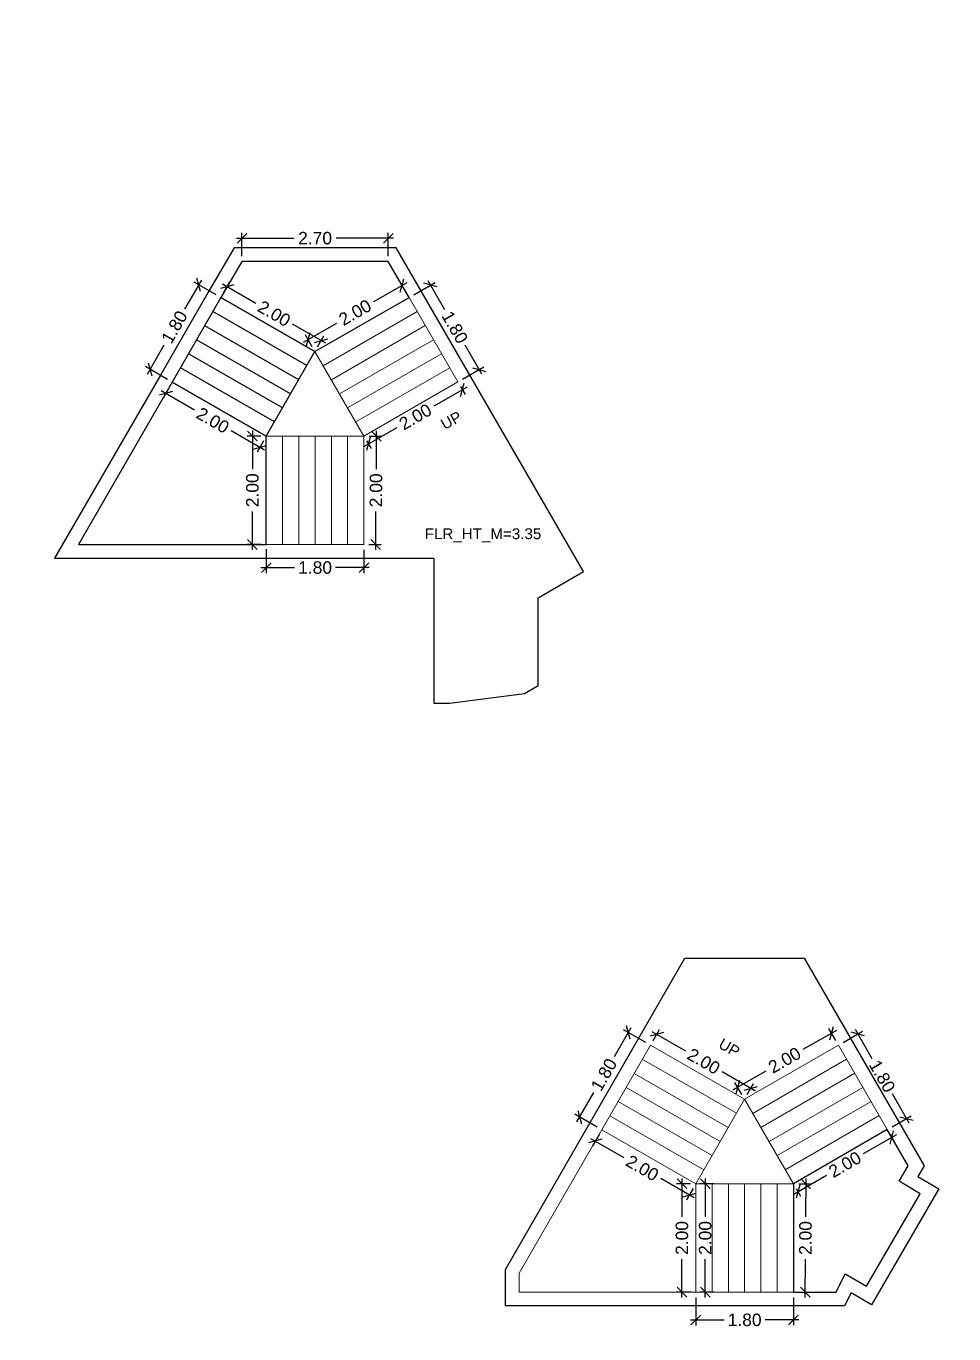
# Model space of a CAD drawing. Header units: metres. Extents: x 256329 to 886268, y -249371 to 355.
# Drawn here: x 287207.68 to 287224.79, y -858.6 to -834.47 of the extents above; entities that cross this region are included whole.
import ezdxf

# ---------------------------------------------------------------- set-up
doc = ezdxf.new("R2010")
doc.units = ezdxf.units.M
doc.header["$MEASUREMENT"] = 0
doc.header["$PDMODE"] = 35
doc.linetypes.add('CONTINOUS', pattern=[0])
doc.layers.get('0').update_dxf_attribs({"lineweight": 18})
doc.layers.get('Defpoints').update_dxf_attribs({"lineweight": 20})
doc.layers.add('A_TEXT', color=4, linetype='Continuous', lineweight=0, transparency=0.3)
for name, color, linetype, plot in [('BLK_2_FLR_9_STAIR_1', 7, 'Continuous', False), ('BLK_2_FLR_9_STAIR_1_LANDING_2', 7, 'Continuous', False), ('BLK_2_FLR_9_STAIR_2_FLIGHT_2', 7, 'Continuous', False), ('BLK_2_FLR_9_STAIR_2_LANDING_1', 7, 'Continuous', False), ('BLK_2_FLR_9_STAIR_2_LANDING_2', 7, 'Continuous', False)]:
    doc.layers.add(name, color=color, linetype=linetype, plot=plot)
for name, color, linetype, lineweight in [('BLK_2_FLR_9_STAIR_1_FLIGHT_1', 7, 'Continuous', 0), ('BLK_2_FLR_9_STAIR_1_FLIGHT_2', 7, 'Continuous', 0), ('BLK_2_FLR_9_STAIR_1_FLIGHT_3', 7, 'Continuous', 0), ('BLK_2_FLR_9_STAIR_1_LANDING_1', 7, 'Continuous', 0), ('BLK_2_FLR_9_STAIR_2_FLIGHT_1', 7, 'Continuous', 0), ('BLK_2_FLR_9_STAIR_2_FLIGHT_3', 1, 'Continuous', 0)]:
    doc.layers.add(name, color=color, linetype=linetype, lineweight=lineweight)
doc.layers.add('BLK_2_FLR_9_STAIR_2', color=34, linetype='Continuous')
doc.styles.add('Arial', font='arial.ttf')
doc.styles.get("Standard").update_dxf_attribs({"font": 'arial.ttf'})
doc.dimstyles.new('METRIC DIM', dxfattribs={"dimtxt": 0.23, "dimasz": 0.18, "dimexe": 0.1, "dimexo": 0.1, "dimgap": 0.09, "dimtad": 0, "dimzin": 0, "dimdsep": 46, "dimtxsty": 'Standard', "dimblk": 'OBLIQUE', "dimcen": 0, "dimdle": 0.1, "dimclrd": 147, "dimclre": 147, "dimclrt": 7, "dimadec": 0, "dimazin": 0, "dimtfac": 1, "dimtofl": 0, "dimtmove": 0, "dimatfit": 2, "dimfxl": 0.125, "dimtolj": 1, "dimtzin": 0, "dimarcsym": 0})

# ---------------------------------------------------------------- blocks, each defined once
blk = doc.blocks.new('_Oblique')
at = {"color": 0, "linetype": 'ByBlock', "lineweight": -2}
blk.add_line((-0.5, -0.5), (0.5, 0.5), dxfattribs=at)
blk = doc.blocks.new('*D2087')
at = {"layer": 'BLK_2_FLR_9_STAIR_1_FLIGHT_2', "color": 147, "lineweight": -2, "transparency": 16777216}
for p, q in [((287220.031712, -857.930897), (287220.031897, -858.442869)), ((287221.831712, -857.93025), (287221.831897, -858.442222)), ((287219.931861, -858.342905), (287220.554361, -858.342681)), ((287221.931861, -858.342186), (287221.309361, -858.342409))]:
    blk.add_line(p, q, dxfattribs=at)
at = {"layer": 'Defpoints', "color": 0, "linetype": 'CONTINOUS', "transparency": 16777216}
for p in [(287220.031677, -857.830897, 0.042641), (287221.831677, -857.83025, 0.042641), (287220.031861, -858.342869)]:
    blk.add_point(p, dxfattribs=at)
at = {"layer": 'BLK_2_FLR_9_STAIR_1_FLIGHT_2', "color": 147, "linetype": 'CONTINOUS', "lineweight": -2, "transparency": 16777216, "xscale": 0.18, "yscale": 0.18, "zscale": 0.18}
for p, rotation in [((287220.031861, -858.342869), 180.020597), ((287221.831861, -858.342222), 0.020597)]:
    blk.add_blockref('_Oblique', p, dxfattribs=dict(at, rotation=rotation))
at = {"layer": 'BLK_2_FLR_9_STAIR_1_FLIGHT_2', "color": 7, "linetype": 'CONTINOUS', "transparency": 16777216, "insert": (287220.931861, -858.342545), "char_height": 0.23, "attachment_point": 5, "rotation": 0.0205967}
blk.add_mtext('\\A1;1.80', dxfattribs=at)
blk = doc.blocks.new('*D2029')
at = {"layer": 'BLK_2_FLR_9_STAIR_1_FLIGHT_3', "color": 147, "lineweight": -2, "transparency": 16777216}
for p, q in [((287222.623199, -853.000925), (287222.007273, -853.355069)), ((287222.6138, -853.185197), (287222.486662, -852.964079)), ((287220.714657, -854.098295), (287221.330583, -853.744151)), ((287220.878641, -854.182875), (287220.751503, -853.961758))]:
    blk.add_line(p, q, dxfattribs=at)
at = {"layer": 'Defpoints', "color": 0, "linetype": 'CONTINOUS', "transparency": 16777216}
for p in [(287222.663645, -853.271889, 0.042641), (287220.801349, -854.048449), (287220.928486, -854.269567, 0.042641)]:
    blk.add_point(p, dxfattribs=at)
at = {"layer": 'BLK_2_FLR_9_STAIR_1_FLIGHT_3', "color": 147, "linetype": 'CONTINOUS', "lineweight": -2, "transparency": 16777216, "xscale": 0.18, "yscale": 0.18, "zscale": 0.18}
for p, rotation in [((287222.536507, -853.050771), 29.897956), ((287220.801349, -854.048449), 209.897956)]:
    blk.add_blockref('_Oblique', p, dxfattribs=dict(at, rotation=rotation))
at = {"layer": 'BLK_2_FLR_9_STAIR_1_FLIGHT_3', "color": 7, "linetype": 'CONTINOUS', "transparency": 16777216, "insert": (287221.668928, -853.54961), "char_height": 0.23, "attachment_point": 5, "rotation": 29.8979558}
blk.add_mtext('\\A1;2.00', dxfattribs=at)
blk = doc.blocks.new('*D2030')
at = {"layer": 'BLK_2_FLR_9_STAIR_1_FLIGHT_1', "color": 147, "lineweight": -2, "transparency": 16777216}
for p, q in [((287219.223028, -853.02257), (287219.838382, -853.376169)), ((287219.244217, -853.186407), (287219.359555, -852.985688)), ((287221.130529, -854.118671), (287220.515175, -853.765072)), ((287220.978309, -854.182862), (287221.093647, -853.982143))]:
    blk.add_line(p, q, dxfattribs=at)
at = {"layer": 'Defpoints', "color": 0, "linetype": 'CONTINOUS', "transparency": 16777216}
for p in [(287219.309732, -853.072393), (287219.194394, -853.273112, 0.042641), (287220.928486, -854.269567, 0.042641)]:
    blk.add_point(p, dxfattribs=at)
at = {"layer": 'BLK_2_FLR_9_STAIR_1_FLIGHT_1', "color": 147, "linetype": 'CONTINOUS', "lineweight": -2, "transparency": 16777216, "xscale": 0.18, "yscale": 0.18, "zscale": 0.18}
for p, rotation in [((287219.309732, -853.072393), 150.117187), ((287221.043825, -854.068848), 330.117187)]:
    blk.add_blockref('_Oblique', p, dxfattribs=dict(at, rotation=rotation))
at = {"layer": 'BLK_2_FLR_9_STAIR_1_FLIGHT_1', "color": 7, "linetype": 'CONTINOUS', "transparency": 16777216, "insert": (287220.176778, -853.57062), "char_height": 0.23, "attachment_point": 5, "rotation": 330.1171874}
blk.add_mtext('\\A1;2.00', dxfattribs=at)
blk = doc.blocks.new('*D2031')
at = {"layer": 'BLK_2_FLR_9_STAIR_1_LANDING_2', "color": 147, "lineweight": -2, "transparency": 16777216}
for p, q in [((287221.931676, -855.830698), (287222.158955, -855.831715)), ((287222.059404, -855.731269), (287222.056226, -856.441084)), ((287222.049555, -857.931466), (287222.052732, -857.22165)), ((287221.922722, -857.830897), (287222.150001, -857.831914))]:
    blk.add_line(p, q, dxfattribs=at)
at = {"layer": 'Defpoints', "color": 0, "linetype": 'CONTINOUS', "transparency": 16777216}
for p in [(287221.831677, -855.83025, 0.042641), (287221.822723, -857.830449, 0.042641), (287222.050002, -857.831467)]:
    blk.add_point(p, dxfattribs=at)
at = {"layer": 'BLK_2_FLR_9_STAIR_1_LANDING_2', "color": 147, "linetype": 'CONTINOUS', "lineweight": -2, "transparency": 16777216, "xscale": 0.18, "yscale": 0.18, "zscale": 0.18}
for p, rotation in [((287222.058956, -855.831268), 89.743523), ((287222.050002, -857.831467), 269.743523)]:
    blk.add_blockref('_Oblique', p, dxfattribs=dict(at, rotation=rotation))
at = {"layer": 'BLK_2_FLR_9_STAIR_1_LANDING_2', "color": 7, "linetype": 'CONTINOUS', "transparency": 16777216, "insert": (287222.054479, -856.831367), "char_height": 0.23, "attachment_point": 5, "rotation": 89.7435229}
blk.add_mtext('\\A1;2.00', dxfattribs=at)
blk = doc.blocks.new('*D2032')
at = {"layer": 'BLK_2_FLR_9_STAIR_1_LANDING_2', "color": 147, "lineweight": -2, "transparency": 16777216}
for p, q in [((287223.733608, -854.925863), (287223.119194, -855.28044)), ((287223.613334, -854.917517), (287223.696979, -855.062458)), ((287221.82871, -856.025175), (287222.443124, -855.670598)), ((287221.88166, -855.916862), (287221.965306, -856.061804))]:
    blk.add_line(p, q, dxfattribs=at)
at = {"layer": 'Defpoints', "color": 0, "linetype": 'CONTINOUS', "transparency": 16777216}
for p in [(287223.56335, -854.830905, 0.042641), (287223.646996, -854.975846), (287221.831677, -855.83025, 0.042641)]:
    blk.add_point(p, dxfattribs=at)
at = {"layer": 'BLK_2_FLR_9_STAIR_1_LANDING_2', "color": 147, "linetype": 'CONTINOUS', "lineweight": -2, "transparency": 16777216, "xscale": 0.18, "yscale": 0.18, "zscale": 0.18}
for p, rotation in [((287223.646996, -854.975846), 29.98915999999999), ((287221.915322, -855.975192), 209.98916)]:
    blk.add_blockref('_Oblique', p, dxfattribs=dict(at, rotation=rotation))
at = {"layer": 'BLK_2_FLR_9_STAIR_1_LANDING_2', "color": 7, "linetype": 'CONTINOUS', "transparency": 16777216, "insert": (287222.781159, -855.475519), "char_height": 0.23, "attachment_point": 5, "rotation": 29.9891596}
blk.add_mtext('\\A1;2.00', dxfattribs=at)
blk = doc.blocks.new('*D2033')
at = {"layer": 'BLK_2_FLR_9_STAIR_1_LANDING_1', "color": 147, "lineweight": -2, "transparency": 16777216}
for p, q in [((287218.091285, -854.992098), (287218.706639, -855.345697)), ((287218.247761, -854.920499), (287218.128167, -855.128625)), ((287219.998787, -856.088199), (287219.383432, -855.7346)), ((287219.981854, -855.916955), (287219.862259, -856.125081))]:
    blk.add_line(p, q, dxfattribs=at)
at = {"layer": 'Defpoints', "color": 0, "linetype": 'CONTINOUS', "transparency": 16777216}
for p in [(287218.297584, -854.833795, 0.042641), (287218.177989, -855.041921), (287220.031677, -855.83025, 0.042641)]:
    blk.add_point(p, dxfattribs=at)
at = {"layer": 'BLK_2_FLR_9_STAIR_1_LANDING_1', "color": 147, "linetype": 'CONTINOUS', "lineweight": -2, "transparency": 16777216, "xscale": 0.18, "yscale": 0.18, "zscale": 0.18}
for p, rotation in [((287218.177989, -855.041921), 150.117187), ((287219.912082, -856.038376), 330.117187)]:
    blk.add_blockref('_Oblique', p, dxfattribs=dict(at, rotation=rotation))
at = {"layer": 'BLK_2_FLR_9_STAIR_1_LANDING_1', "color": 7, "linetype": 'CONTINOUS', "transparency": 16777216, "insert": (287219.045036, -855.540148), "char_height": 0.23, "attachment_point": 5, "rotation": 330.1171874}
blk.add_mtext('\\A1;2.00', dxfattribs=at)
blk = doc.blocks.new('*D2034')
at = {"layer": 'BLK_2_FLR_9_STAIR_1_LANDING_1', "color": 147, "lineweight": -2, "transparency": 16777216}
for p, q in [((287219.931677, -855.83025), (287219.676026, -855.83025)), ((287219.776026, -855.73025), (287219.776026, -856.439964)), ((287219.776026, -857.93025), (287219.776026, -857.220537)), ((287219.931677, -857.83025), (287219.676026, -857.83025))]:
    blk.add_line(p, q, dxfattribs=at)
at = {"layer": 'Defpoints', "color": 0, "linetype": 'CONTINOUS', "transparency": 16777216}
for p in [(287220.031677, -855.83025, 0.042641), (287219.776026, -857.83025), (287220.031677, -857.83025, 0.042641)]:
    blk.add_point(p, dxfattribs=at)
at = {"layer": 'BLK_2_FLR_9_STAIR_1_LANDING_1', "color": 147, "linetype": 'CONTINOUS', "lineweight": -2, "transparency": 16777216, "xscale": 0.18, "yscale": 0.18, "zscale": 0.18}
for p, rotation in [((287219.776026, -855.83025), 90), ((287219.776026, -857.83025), 270)]:
    blk.add_blockref('_Oblique', p, dxfattribs=dict(at, rotation=rotation))
at = {"layer": 'BLK_2_FLR_9_STAIR_1_LANDING_1', "color": 7, "linetype": 'CONTINOUS', "transparency": 16777216, "insert": (287219.776026, -856.83025), "char_height": 0.23, "attachment_point": 5, "rotation": 90}
blk.add_mtext('\\A1;2.00', dxfattribs=at)
blk = doc.blocks.new('*D2035')
at = {"layer": 'BLK_2_FLR_9_STAIR_1_FLIGHT_3', "color": 147, "lineweight": -2, "transparency": 16777216}
for p, q in [((287222.750257, -853.221905), (287223.106186, -853.016499)), ((287222.969591, -852.979871), (287223.280739, -853.51903)), ((287223.969263, -854.712111), (287223.658115, -854.172951)), ((287223.649962, -854.780921), (287224.005892, -854.575515))]:
    blk.add_line(p, q, dxfattribs=at)
at = {"layer": 'Defpoints', "color": 0, "linetype": 'CONTINOUS', "transparency": 16777216}
for p in [(287222.663645, -853.271889, 0.042641), (287223.91928, -854.625499), (287223.56335, -854.830905, 0.042641)]:
    blk.add_point(p, dxfattribs=at)
at = {"layer": 'BLK_2_FLR_9_STAIR_1_FLIGHT_3', "color": 147, "linetype": 'CONTINOUS', "lineweight": -2, "transparency": 16777216, "xscale": 0.18, "yscale": 0.18, "zscale": 0.18}
for p, rotation in [((287223.019574, -853.066483), 119.98916), ((287223.91928, -854.625499), 299.98916)]:
    blk.add_blockref('_Oblique', p, dxfattribs=dict(at, rotation=rotation))
at = {"layer": 'BLK_2_FLR_9_STAIR_1_FLIGHT_3', "color": 7, "linetype": 'CONTINOUS', "transparency": 16777216, "insert": (287223.469427, -853.845991), "char_height": 0.23, "attachment_point": 5, "rotation": 299.9891596}
blk.add_mtext('\\A1;1.80', dxfattribs=at)
blk = doc.blocks.new('*D2036')
at = {"layer": 'BLK_2_FLR_9_STAIR_1_FLIGHT_1', "color": 147, "lineweight": -2, "transparency": 16777216}
for p, q in [((287218.835093, -852.951314), (287218.524947, -853.49105)), ((287219.107689, -853.223289), (287218.698566, -852.988196)), ((287217.838638, -854.685406), (287218.148785, -854.14567)), ((287218.210879, -854.783972), (287217.801756, -854.548879))]:
    blk.add_line(p, q, dxfattribs=at)
at = {"layer": 'Defpoints', "color": 0, "linetype": 'CONTINOUS', "transparency": 16777216}
for p in [(287219.194394, -853.273112, 0.042641), (287217.888461, -854.598702), (287218.297584, -854.833795, 0.042641)]:
    blk.add_point(p, dxfattribs=at)
at = {"layer": 'BLK_2_FLR_9_STAIR_1_FLIGHT_1', "color": 147, "linetype": 'CONTINOUS', "lineweight": -2, "transparency": 16777216, "xscale": 0.18, "yscale": 0.18, "zscale": 0.18}
for p, rotation in [((287218.78527, -853.038018), 60.117187), ((287217.888461, -854.598702), 240.1171869999999)]:
    blk.add_blockref('_Oblique', p, dxfattribs=dict(at, rotation=rotation))
at = {"layer": 'BLK_2_FLR_9_STAIR_1_FLIGHT_1', "color": 7, "linetype": 'CONTINOUS', "transparency": 16777216, "insert": (287218.336866, -853.81836), "char_height": 0.23, "attachment_point": 5, "rotation": 60.1171874}
blk.add_mtext('\\A1;1.80', dxfattribs=at)
blk = doc.blocks.new('*D2037')
at = {"layer": 'BLK_2_FLR_9_STAIR_2_FLIGHT_2', "color": 147, "lineweight": -2, "transparency": 16777216}
for p, q in [((287210.913396, -839.155596), (287210.603249, -839.695332)), ((287211.185992, -839.427571), (287210.776869, -839.192478)), ((287209.916941, -840.889688), (287210.227087, -840.349952)), ((287210.289182, -840.988254), (287209.880059, -840.753161))]:
    blk.add_line(p, q, dxfattribs=at)
at = {"layer": 'Defpoints', "color": 0, "linetype": 'CONTINOUS', "transparency": 16777216}
for p in [(287211.272697, -839.477394, 0.042641), (287209.966763, -840.802984), (287210.375887, -841.038077, 0.042641)]:
    blk.add_point(p, dxfattribs=at)
at = {"layer": 'BLK_2_FLR_9_STAIR_2_FLIGHT_2', "color": 147, "linetype": 'CONTINOUS', "lineweight": -2, "transparency": 16777216, "xscale": 0.18, "yscale": 0.18, "zscale": 0.18}
for p, rotation in [((287210.863573, -839.2423), 60.117187), ((287209.966763, -840.802984), 240.1171869999999)]:
    blk.add_blockref('_Oblique', p, dxfattribs=dict(at, rotation=rotation))
at = {"layer": 'BLK_2_FLR_9_STAIR_2_FLIGHT_2', "color": 7, "linetype": 'CONTINOUS', "transparency": 16777216, "insert": (287210.415168, -840.022642), "char_height": 0.23, "attachment_point": 5, "rotation": 60.1171874}
blk.add_mtext('\\A1;1.80', dxfattribs=at)
blk = doc.blocks.new('*D2038')
at = {"layer": 'BLK_2_FLR_9_STAIR_2_LANDING_1', "color": 147, "lineweight": -2, "transparency": 16777216}
for p, q in [((287214.692102, -839.389479), (287214.564964, -839.168361)), ((287214.701502, -839.205207), (287214.085576, -839.559351)), ((287212.79296, -840.302577), (287213.408886, -839.948433)), ((287212.956943, -840.387157), (287212.829806, -840.16604))]:
    blk.add_line(p, q, dxfattribs=at)
at = {"layer": 'Defpoints', "color": 0, "linetype": 'CONTINOUS', "transparency": 16777216}
for p in [(287214.741948, -839.476171, 0.042641), (287212.879651, -840.252731), (287213.006789, -840.473849, 0.042641)]:
    blk.add_point(p, dxfattribs=at)
at = {"layer": 'BLK_2_FLR_9_STAIR_2_LANDING_1', "color": 147, "linetype": 'CONTINOUS', "lineweight": -2, "transparency": 16777216, "xscale": 0.18, "yscale": 0.18, "zscale": 0.18}
for p, rotation in [((287214.61481, -839.255053), 29.897956), ((287212.879651, -840.252731), 209.897956)]:
    blk.add_blockref('_Oblique', p, dxfattribs=dict(at, rotation=rotation))
at = {"layer": 'BLK_2_FLR_9_STAIR_2_LANDING_1', "color": 7, "linetype": 'CONTINOUS', "transparency": 16777216, "insert": (287213.747231, -839.753892), "char_height": 0.23, "attachment_point": 5, "rotation": 29.8979558}
blk.add_mtext('\\A1;2.00', dxfattribs=at)
blk = doc.blocks.new('*D2039')
at = {"layer": 'BLK_2_FLR_9_STAIR_2_FLIGHT_2', "color": 147, "lineweight": -2, "transparency": 16777216}
for p, q in [((287211.30133, -839.226852), (287211.916685, -839.580451)), ((287211.322519, -839.390689), (287211.437858, -839.18997)), ((287213.208832, -840.322953), (287212.593478, -839.969354)), ((287213.056612, -840.387144), (287213.17195, -840.186425))]:
    blk.add_line(p, q, dxfattribs=at)
at = {"layer": 'Defpoints', "color": 0, "linetype": 'CONTINOUS', "transparency": 16777216}
for p in [(287211.388035, -839.276675), (287211.272697, -839.477394, 0.042641), (287213.006789, -840.473849, 0.042641)]:
    blk.add_point(p, dxfattribs=at)
at = {"layer": 'BLK_2_FLR_9_STAIR_2_FLIGHT_2', "color": 147, "linetype": 'CONTINOUS', "lineweight": -2, "transparency": 16777216, "xscale": 0.18, "yscale": 0.18, "zscale": 0.18}
for p, rotation in [((287211.388035, -839.276675), 150.117187), ((287213.122127, -840.27313), 330.117187)]:
    blk.add_blockref('_Oblique', p, dxfattribs=dict(at, rotation=rotation))
at = {"layer": 'BLK_2_FLR_9_STAIR_2_FLIGHT_2', "color": 7, "linetype": 'CONTINOUS', "transparency": 16777216, "insert": (287212.255081, -839.774902), "char_height": 0.23, "attachment_point": 5, "rotation": 330.1171874}
blk.add_mtext('\\A1;2.00', dxfattribs=at)
blk = doc.blocks.new('*D2040')
at = {"layer": 'BLK_2_FLR_9_STAIR_2_FLIGHT_3', "color": 147, "lineweight": -2, "transparency": 16777216}
for p, q in [((287214.009978, -842.03498), (287214.237258, -842.035997)), ((287214.137706, -841.935551), (287214.134529, -842.645366)), ((287214.127857, -844.135748), (287214.131035, -843.425932)), ((287214.001025, -844.035179), (287214.228304, -844.036196))]:
    blk.add_line(p, q, dxfattribs=at)
at = {"layer": 'Defpoints', "color": 0, "linetype": 'CONTINOUS', "transparency": 16777216}
for p in [(287213.909979, -842.034532, 0.042641), (287213.901026, -844.034731, 0.042641), (287214.128305, -844.035749)]:
    blk.add_point(p, dxfattribs=at)
at = {"layer": 'BLK_2_FLR_9_STAIR_2_FLIGHT_3', "color": 147, "linetype": 'CONTINOUS', "lineweight": -2, "transparency": 16777216, "xscale": 0.18, "yscale": 0.18, "zscale": 0.18}
for p, rotation in [((287214.137259, -842.03555), 89.743523), ((287214.128305, -844.035749), 269.743523)]:
    blk.add_blockref('_Oblique', p, dxfattribs=dict(at, rotation=rotation))
at = {"layer": 'BLK_2_FLR_9_STAIR_2_FLIGHT_3', "color": 7, "linetype": 'CONTINOUS', "transparency": 16777216, "insert": (287214.132782, -843.035649), "char_height": 0.23, "attachment_point": 5, "rotation": 89.7435229}
blk.add_mtext('\\A1;2.00', dxfattribs=at)
blk = doc.blocks.new('*D2041')
at = {"layer": 'BLK_2_FLR_9_STAIR_2_FLIGHT_1', "color": 147, "lineweight": -2, "transparency": 16777216}
for p, q in [((287215.811911, -841.130145), (287215.197497, -841.484722)), ((287215.691637, -841.121799), (287215.775282, -841.26674)), ((287213.907013, -842.229457), (287214.521427, -841.87488)), ((287213.959963, -842.121144), (287214.043608, -842.266086))]:
    blk.add_line(p, q, dxfattribs=at)
at = {"layer": 'Defpoints', "color": 0, "linetype": 'CONTINOUS', "transparency": 16777216}
for p in [(287215.641653, -841.035187, 0.042641), (287215.725299, -841.180128), (287213.909979, -842.034532, 0.042641)]:
    blk.add_point(p, dxfattribs=at)
at = {"layer": 'BLK_2_FLR_9_STAIR_2_FLIGHT_1', "color": 147, "linetype": 'CONTINOUS', "lineweight": -2, "transparency": 16777216, "xscale": 0.18, "yscale": 0.18, "zscale": 0.18}
for p, rotation in [((287215.725299, -841.180128), 29.98915999999999), ((287213.993625, -842.179474), 209.98916)]:
    blk.add_blockref('_Oblique', p, dxfattribs=dict(at, rotation=rotation))
at = {"layer": 'BLK_2_FLR_9_STAIR_2_FLIGHT_1', "color": 7, "linetype": 'CONTINOUS', "transparency": 16777216, "insert": (287214.859462, -841.679801), "char_height": 0.23, "attachment_point": 5, "rotation": 29.9891596}
blk.add_mtext('\\A1;2.00', dxfattribs=at)
blk = doc.blocks.new('*D2042')
at = {"layer": 'BLK_2_FLR_9_STAIR_2_LANDING_2', "color": 147, "lineweight": -2, "transparency": 16777216}
for p, q in [((287210.169588, -841.19638), (287210.784942, -841.549979)), ((287210.326064, -841.124781), (287210.206469, -841.332907)), ((287212.077089, -842.292481), (287211.461735, -841.938882)), ((287212.060157, -842.121237), (287211.940562, -842.329363))]:
    blk.add_line(p, q, dxfattribs=at)
at = {"layer": 'Defpoints', "color": 0, "linetype": 'CONTINOUS', "transparency": 16777216}
for p in [(287210.375887, -841.038077, 0.042641), (287210.256292, -841.246203), (287212.109979, -842.034532, 0.042641)]:
    blk.add_point(p, dxfattribs=at)
at = {"layer": 'BLK_2_FLR_9_STAIR_2_LANDING_2', "color": 147, "linetype": 'CONTINOUS', "lineweight": -2, "transparency": 16777216, "xscale": 0.18, "yscale": 0.18, "zscale": 0.18}
for p, rotation in [((287210.256292, -841.246203), 150.117187), ((287211.990385, -842.242658), 330.117187)]:
    blk.add_blockref('_Oblique', p, dxfattribs=dict(at, rotation=rotation))
at = {"layer": 'BLK_2_FLR_9_STAIR_2_LANDING_2', "color": 7, "linetype": 'CONTINOUS', "transparency": 16777216, "insert": (287211.123338, -841.74443), "char_height": 0.23, "attachment_point": 5, "rotation": 330.1171874}
blk.add_mtext('\\A1;2.00', dxfattribs=at)
blk = doc.blocks.new('*D2043')
at = {"layer": 'BLK_2_FLR_9_STAIR_2_LANDING_2', "color": 147, "lineweight": -2, "transparency": 16777216}
for p, q in [((287212.009979, -842.034532), (287211.754329, -842.034532)), ((287211.854329, -841.934532), (287211.854329, -842.644246)), ((287211.854329, -844.134532), (287211.854329, -843.424819)), ((287212.009979, -844.034532), (287211.754329, -844.034532))]:
    blk.add_line(p, q, dxfattribs=at)
at = {"layer": 'Defpoints', "color": 0, "linetype": 'CONTINOUS', "transparency": 16777216}
for p in [(287212.109979, -842.034532, 0.042641), (287211.854329, -844.034532), (287212.109979, -844.034532, 0.042641)]:
    blk.add_point(p, dxfattribs=at)
at = {"layer": 'BLK_2_FLR_9_STAIR_2_LANDING_2', "color": 147, "linetype": 'CONTINOUS', "lineweight": -2, "transparency": 16777216, "xscale": 0.18, "yscale": 0.18, "zscale": 0.18}
for p, rotation in [((287211.854329, -842.034532), 90), ((287211.854329, -844.034532), 270)]:
    blk.add_blockref('_Oblique', p, dxfattribs=dict(at, rotation=rotation))
at = {"layer": 'BLK_2_FLR_9_STAIR_2_LANDING_2', "color": 7, "linetype": 'CONTINOUS', "transparency": 16777216, "insert": (287211.854329, -843.034532), "char_height": 0.23, "attachment_point": 5, "rotation": 90}
blk.add_mtext('\\A1;2.00', dxfattribs=at)
blk = doc.blocks.new('*D2044')
at = {"layer": 'BLK_2_FLR_9_STAIR_2_FLIGHT_1', "color": 147, "lineweight": -2, "transparency": 16777216}
for p, q in [((287215.087471, -839.161312), (287215.398619, -839.700472)), ((287214.82856, -839.426187), (287215.224067, -839.197941)), ((287216.087143, -840.893552), (287215.775995, -840.354393)), ((287215.728265, -840.985203), (287216.123772, -840.756957))]:
    blk.add_line(p, q, dxfattribs=at)
at = {"layer": 'Defpoints', "color": 0, "linetype": 'CONTINOUS', "transparency": 16777216}
for p in [(287214.741948, -839.476171, 0.042641), (287216.03716, -840.80694), (287215.641653, -841.035187, 0.042641)]:
    blk.add_point(p, dxfattribs=at)
at = {"layer": 'BLK_2_FLR_9_STAIR_2_FLIGHT_1', "color": 147, "linetype": 'CONTINOUS', "lineweight": -2, "transparency": 16777216, "xscale": 0.18, "yscale": 0.18, "zscale": 0.18}
for p, rotation in [((287215.137455, -839.247924), 119.98916), ((287216.03716, -840.80694), 299.98916)]:
    blk.add_blockref('_Oblique', p, dxfattribs=dict(at, rotation=rotation))
at = {"layer": 'BLK_2_FLR_9_STAIR_2_FLIGHT_1', "color": 7, "linetype": 'CONTINOUS', "transparency": 16777216, "insert": (287215.587307, -840.027432), "char_height": 0.23, "attachment_point": 5, "rotation": 299.9891596}
blk.add_mtext('\\A1;1.80', dxfattribs=at)
blk = doc.blocks.new('*D2045')
at = {"layer": 'BLK_2_FLR_9_STAIR_2_FLIGHT_3', "color": 147, "lineweight": -2, "transparency": 16777216}
for p, q in [((287212.109979, -844.120733), (287212.109979, -844.56171)), ((287213.909979, -844.134532), (287213.909979, -844.56171)), ((287212.009979, -844.46171), (287212.632479, -844.46171)), ((287214.009979, -844.46171), (287213.387479, -844.46171))]:
    blk.add_line(p, q, dxfattribs=at)
at = {"layer": 'Defpoints', "color": 0, "linetype": 'CONTINOUS', "transparency": 16777216}
for p in [(287212.109979, -844.020733, 0.042641), (287213.909979, -844.034532, 0.042641), (287212.109979, -844.46171)]:
    blk.add_point(p, dxfattribs=at)
at = {"layer": 'BLK_2_FLR_9_STAIR_2_FLIGHT_3', "color": 147, "linetype": 'CONTINOUS', "lineweight": -2, "transparency": 16777216, "xscale": 0.18, "yscale": 0.18, "zscale": 0.18, "rotation": 180}
blk.add_blockref('_Oblique', (287212.109979, -844.46171), dxfattribs=at)
at = {"layer": 'BLK_2_FLR_9_STAIR_2_FLIGHT_3', "color": 147, "linetype": 'CONTINOUS', "lineweight": -2, "transparency": 16777216, "xscale": 0.18, "yscale": 0.18, "zscale": 0.18}
blk.add_blockref('_Oblique', (287213.909979, -844.46171), dxfattribs=at)
at = {"layer": 'BLK_2_FLR_9_STAIR_2_FLIGHT_3', "color": 7, "linetype": 'CONTINOUS', "transparency": 16777216, "insert": (287213.009979, -844.46171), "char_height": 0.23, "attachment_point": 5}
blk.add_mtext('\\A1;1.80', dxfattribs=at)
blk = doc.blocks.new('*D2046')
at = {"layer": 'BLK_2_FLR_9_STAIR_2_LANDING_1', "color": 147, "lineweight": -2, "transparency": 16777216}
for p, q in [((287211.55969, -838.383741), (287212.618873, -838.383741)), ((287211.65969, -838.713619), (287211.65969, -838.283741)), ((287214.45863, -838.383741), (287213.399446, -838.383741)), ((287214.35863, -838.712956), (287214.35863, -838.283741))]:
    blk.add_line(p, q, dxfattribs=at)
at = {"layer": 'Defpoints', "color": 0, "linetype": 'CONTINOUS', "transparency": 16777216}
for p in [(287211.65969, -838.383741), (287211.65969, -838.813619, 0.042641), (287214.35863, -838.812956, 0.042641)]:
    blk.add_point(p, dxfattribs=at)
at = {"layer": 'BLK_2_FLR_9_STAIR_2_LANDING_1', "color": 147, "linetype": 'CONTINOUS', "lineweight": -2, "transparency": 16777216, "xscale": 0.18, "yscale": 0.18, "zscale": 0.18, "rotation": 180}
blk.add_blockref('_Oblique', (287211.65969, -838.383741), dxfattribs=at)
at = {"layer": 'BLK_2_FLR_9_STAIR_2_LANDING_1', "color": 147, "linetype": 'CONTINOUS', "lineweight": -2, "transparency": 16777216, "xscale": 0.18, "yscale": 0.18, "zscale": 0.18}
blk.add_blockref('_Oblique', (287214.35863, -838.383741), dxfattribs=at)
at = {"layer": 'BLK_2_FLR_9_STAIR_2_LANDING_1', "color": 7, "linetype": 'CONTINOUS', "transparency": 16777216, "insert": (287213.00916, -838.383741), "char_height": 0.23, "attachment_point": 5}
blk.add_mtext('\\A1;2.70', dxfattribs=at)
blk = doc.blocks.new('*D2047')
at = {"layer": 'BLK_2_FLR_9_STAIR_1_FLIGHT_2', "color": 147, "lineweight": -2, "transparency": 16777216}
for p, q in [((287220.360768, -855.83025), (287220.105117, -855.83025)), ((287220.205117, -855.73025), (287220.205117, -856.439964)), ((287220.205117, -857.93025), (287220.205117, -857.220537)), ((287220.360768, -857.83025), (287220.105117, -857.83025))]:
    blk.add_line(p, q, dxfattribs=at)
at = {"layer": 'Defpoints', "color": 0, "linetype": 'CONTINOUS', "transparency": 16777216}
for p in [(287220.460768, -855.83025, 0.042641), (287220.205117, -857.83025), (287220.460768, -857.83025, 0.042641)]:
    blk.add_point(p, dxfattribs=at)
at = {"layer": 'BLK_2_FLR_9_STAIR_1_FLIGHT_2', "color": 147, "linetype": 'CONTINOUS', "lineweight": -2, "transparency": 16777216, "xscale": 0.18, "yscale": 0.18, "zscale": 0.18}
for p, rotation in [((287220.205117, -855.83025), 90), ((287220.205117, -857.83025), 270)]:
    blk.add_blockref('_Oblique', p, dxfattribs=dict(at, rotation=rotation))
at = {"layer": 'BLK_2_FLR_9_STAIR_1_FLIGHT_2', "color": 7, "linetype": 'CONTINOUS', "transparency": 16777216, "insert": (287220.205117, -856.83025), "char_height": 0.23, "attachment_point": 5, "rotation": 90}
blk.add_mtext('\\A1;2.00', dxfattribs=at)

msp = doc.modelspace()

# ---------------------------------------------------------------- linework, layer by layer
at = {"color": 5, "linetype": 'CONTINOUS'}
for p, q in [((287212.109979, -842.034532, 0.042641), (287213.006789, -840.473849, 0.042641)), ((287213.909979, -842.034532, 0.042641), (287212.109979, -842.034532, 0.042641)), ((287220.031677, -855.83025, 0.042641), (287220.928486, -854.269567, 0.042641)), ((287221.831677, -855.83025, 0.042641), (287220.031677, -855.83025, 0.042641))]:
    msp.add_line(p, q, dxfattribs=at)
at = {"color": 5, "linetype": 'CONTINOUS', "elevation": 0.042641}
for points in [[(287213.909979, -842.034532), (287213.006789, -840.473849)], [(287221.831677, -855.83025), (287220.928486, -854.269567)]]:
    msp.add_lwpolyline(points, dxfattribs=at)
at = {"layer": 'BLK_2_FLR_9_STAIR_1', "color": 7, "linetype": 'CONTINOUS', "elevation": 0.042641}
msp.add_lwpolyline([(287219.826145, -851.665259), (287222.028938, -851.665259), (287224.240501, -855.497472), (287224.127369, -855.693272), (287224.515894, -855.923033), (287223.270203, -858.061214), (287222.894329, -857.844824), (287222.774596, -858.08353), (287216.522853, -858.085094), (287216.522685, -857.414142)], close=True, dxfattribs=at)
at = {"layer": 'BLK_2_FLR_9_STAIR_1_FLIGHT_1', "color": 3, "linetype": 'CONTINOUS'}
for p, q in [((287220.928486, -854.269567, 0.042641), (287219.194394, -853.273112, 0.042641)), ((287220.779018, -854.529681, 0.042641), (287219.044926, -853.533225, 0.042641)), ((287220.62955, -854.789795, 0.042641), (287218.895457, -853.793339, 0.042641)), ((287220.480081, -855.049909, 0.042641), (287218.745989, -854.053453, 0.042641)), ((287220.330613, -855.310022, 0.042641), (287218.596521, -854.313567, 0.042641)), ((287220.181145, -855.570136, 0.042641), (287218.447052, -854.573681, 0.042641)), ((287220.031677, -855.83025, 0.042641), (287218.297584, -854.833795, 0.042641))]:
    msp.add_line(p, q, dxfattribs=at)
at = {"layer": 'BLK_2_FLR_9_STAIR_1_FLIGHT_1', "color": 7, "linetype": 'CONTINOUS', "elevation": 0.042641}
msp.add_lwpolyline([(287219.194394, -853.273112), (287218.297584, -854.833795), (287220.031677, -855.83025), (287220.928486, -854.269567), (287219.194394, -853.273112)], dxfattribs=at)
at = {"layer": 'BLK_2_FLR_9_STAIR_1_FLIGHT_2', "color": 3, "linetype": 'CONTINOUS'}
for p, q in [((287220.031677, -855.83025, 0.042641), (287220.031677, -857.83025, 0.042641)), ((287220.331677, -855.83025, 0.042641), (287220.331677, -857.83025, 0.042641)), ((287220.631677, -855.83025, 0.042641), (287220.631677, -857.83025, 0.042641)), ((287220.931677, -855.83025, 0.042641), (287220.931677, -857.83025, 0.042641)), ((287221.231677, -855.83025, 0.042641), (287221.231677, -857.83025, 0.042641)), ((287221.531677, -855.83025, 0.042641), (287221.531677, -857.83025, 0.042641)), ((287221.831677, -855.83025, 0.042641), (287221.831677, -857.83025, 0.042641))]:
    msp.add_line(p, q, dxfattribs=at)
at = {"layer": 'BLK_2_FLR_9_STAIR_1_FLIGHT_2', "color": 7, "linetype": 'CONTINOUS', "elevation": 0.042641}
msp.add_lwpolyline([(287221.831677, -855.83025), (287220.031677, -855.83025), (287220.031677, -857.83025), (287221.831677, -857.83025)], close=True, dxfattribs=at)
at = {"layer": 'BLK_2_FLR_9_STAIR_1_FLIGHT_3', "color": 3, "linetype": 'CONTINOUS'}
for p, q in [((287220.928486, -854.269567, 0.042641), (287222.663645, -853.271889, 0.042641)), ((287221.081922, -854.53107, 0.042641), (287222.813596, -853.531725, 0.042641)), ((287221.231873, -854.790906, 0.042641), (287222.963547, -853.791561, 0.042641)), ((287221.381824, -855.050742, 0.042641), (287223.113498, -854.051397, 0.042641)), ((287221.531775, -855.310578, 0.042641), (287223.263449, -854.311233, 0.042641)), ((287221.681726, -855.570414, 0.042641), (287223.413399, -854.571069, 0.042641)), ((287221.831677, -855.83025, 0.042641), (287223.56335, -854.830905, 0.042641))]:
    msp.add_line(p, q, dxfattribs=at)
at = {"layer": 'BLK_2_FLR_9_STAIR_1_FLIGHT_3', "ltscale": 0.05, "elevation": 0.042641}
msp.add_lwpolyline([(287220.928486, -854.269567), (287221.831677, -855.83025), (287223.56335, -854.830905), (287222.663645, -853.271889), (287220.928486, -854.269567)], dxfattribs=at)
at = {"layer": 'BLK_2_FLR_9_STAIR_1_LANDING_1', "color": 7, "linetype": 'CONTINOUS', "elevation": 0.042641}
msp.add_lwpolyline([(287220.031677, -855.83025), (287218.297584, -854.833795), (287216.776021, -857.481712), (287216.776109, -857.831712), (287220.031677, -857.83025), (287220.031677, -855.83025)], dxfattribs=at)
at = {"layer": 'BLK_2_FLR_9_STAIR_1_LANDING_2', "color": 7, "linetype": 'CONTINOUS', "elevation": 0.042641}
msp.add_lwpolyline([(287221.831677, -855.83025), (287221.831677, -857.83025), (287222.618239, -857.83025), (287222.788193, -857.491422), (287223.177014, -857.717947), (287224.170323, -856.012972), (287223.782575, -855.78367), (287223.947981, -855.497396), (287223.56335, -854.830905), (287221.83289, -855.832347)], dxfattribs=at)
at = {"layer": 'BLK_2_FLR_9_STAIR_2', "color": 7, "linetype": 'CONTINOUS', "elevation": 0.042641}
msp.add_lwpolyline([(287214.504825, -838.559601), (287211.514131, -838.560336), (287211.053454, -839.350493), (287210.156385, -840.911627), (287208.205575, -844.289514), (287215.197977, -844.286488), (287215.198646, -846.963079), (287215.487939, -846.963007), (287216.873121, -846.785442), (287217.126454, -846.639231), (287217.126142, -845.01629), (287217.957107, -844.536079)], close=True, dxfattribs=at)
at = {"layer": 'BLK_2_FLR_9_STAIR_2_FLIGHT_1', "color": 3, "linetype": 'CONTINOUS'}
for p, q in [((287213.006789, -840.473849, 0.042641), (287214.741948, -839.476171, 0.042641)), ((287213.160225, -840.735352, 0.042641), (287214.891899, -839.736007, 0.042641)), ((287213.310176, -840.995188, 0.042641), (287215.04185, -839.995843, 0.042641)), ((287213.460127, -841.255024, 0.042641), (287215.1918, -840.255679, 0.042641)), ((287213.610078, -841.51486, 0.042641), (287215.341751, -840.515515, 0.042641)), ((287213.760028, -841.774696, 0.042641), (287215.491702, -840.775351, 0.042641)), ((287213.909979, -842.034532, 0.042641), (287215.641653, -841.035187, 0.042641))]:
    msp.add_line(p, q, dxfattribs=at)
at = {"layer": 'BLK_2_FLR_9_STAIR_2_FLIGHT_1', "ltscale": 0.05, "elevation": 0.042641}
msp.add_lwpolyline([(287213.006789, -840.473849), (287213.909979, -842.034532), (287215.641653, -841.035187), (287214.741948, -839.476171), (287213.006789, -840.473849)], dxfattribs=at)
at = {"layer": 'BLK_2_FLR_9_STAIR_2_FLIGHT_2', "color": 3, "linetype": 'CONTINOUS'}
for p, q in [((287213.006789, -840.473849, 0.042641), (287211.272697, -839.477394, 0.042641)), ((287212.857321, -840.733963, 0.042641), (287211.123228, -839.737507, 0.042641)), ((287212.707852, -840.994077, 0.042641), (287210.97376, -839.997621, 0.042641)), ((287212.558384, -841.25419, 0.042641), (287210.824292, -840.257735, 0.042641)), ((287212.408916, -841.514304, 0.042641), (287210.674823, -840.517849, 0.042641)), ((287212.259448, -841.774418, 0.042641), (287210.525355, -840.777963, 0.042641)), ((287212.109979, -842.034532, 0.042641), (287210.375887, -841.038077, 0.042641))]:
    msp.add_line(p, q, dxfattribs=at)
at = {"layer": 'BLK_2_FLR_9_STAIR_2_FLIGHT_2', "color": 7, "linetype": 'CONTINOUS', "elevation": 0.042641}
msp.add_lwpolyline([(287211.272697, -839.477394), (287210.375887, -841.038077), (287212.109979, -842.034532), (287213.006789, -840.473849), (287211.272697, -839.477394)], dxfattribs=at)
at = {"layer": 'BLK_2_FLR_9_STAIR_2_FLIGHT_3', "color": 3, "linetype": 'CONTINOUS'}
for p, q in [((287212.109979, -842.034532, 0.042641), (287212.109979, -844.034532, 0.042641)), ((287212.409979, -842.034532, 0.042641), (287212.409979, -844.034532, 0.042641)), ((287212.709979, -842.034532, 0.042641), (287212.709979, -844.034532, 0.042641)), ((287213.009979, -842.034532, 0.042641), (287213.009979, -844.034532, 0.042641)), ((287213.309979, -842.034532, 0.042641), (287213.309979, -844.034532, 0.042641)), ((287213.609979, -842.034532, 0.042641), (287213.609979, -844.034532, 0.042641)), ((287213.909979, -842.034532, 0.042641), (287213.909979, -844.034532, 0.042641))]:
    msp.add_line(p, q, dxfattribs=at)
at = {"layer": 'BLK_2_FLR_9_STAIR_2_FLIGHT_3', "color": 7, "linetype": 'CONTINOUS', "elevation": 0.042641}
msp.add_lwpolyline([(287213.909979, -842.034532), (287212.109979, -842.034532), (287212.109979, -844.034532), (287213.909979, -844.034532)], close=True, dxfattribs=at)
at = {"layer": 'BLK_2_FLR_9_STAIR_2_LANDING_1', "color": 7, "linetype": 'CONTINOUS', "elevation": 0.042641}
msp.add_lwpolyline([(287214.35863, -838.812956), (287211.65969, -838.813619), (287211.272697, -839.477394), (287213.006789, -840.473849), (287214.741948, -839.476171), (287214.35863, -838.812956)], dxfattribs=at)
at = {"layer": 'BLK_2_FLR_9_STAIR_2_LANDING_2', "ltscale": 0.05, "elevation": 0.042641}
msp.add_lwpolyline([(287212.109979, -842.034532), (287210.375887, -841.038077), (287208.644944, -844.035255), (287212.109979, -844.035255), (287212.109979, -842.034532)], dxfattribs=at)

# ---------------------------------------------------------------- texts
at = {"layer": 'A_TEXT', "lineweight": 0, "char_height": 0.2, "width": 2.485498, "attachment_point": 7, "style": 'Arial'}
for insert, rotation in [((287214.272129, -842.52701, 0.042641), 28.1279772), ((287219.325538, -852.673639, 0.042641), 329.9945098)]:
    msp.add_mtext('\\pxi2.2673,qc;UP', dxfattribs=dict(at, insert=insert, rotation=rotation))
at = {"layer": 'BLK_2_FLR_9_STAIR_2', "color": 7, "linetype": 'CONTINOUS', "insert": (287217.182138, -843.736531), "char_height": 0.2, "attachment_point": 3}
msp.add_mtext_dynamic_manual_height_columns('FLR_HT_M=3.35', width=2.272281, gutter_width=0.405, heights=[0.300679], dxfattribs=at)

# ---------------------------------------------------------------- dimensions: what is measured, and where the dimension line sits
at = {"layer": 'BLK_2_FLR_9_STAIR_1_FLIGHT_1', "color": 1, "linetype": 'CONTINOUS'}
dim = msp.add_aligned_dim(p1=(287219.194394, -853.273112, 0.042641), p2=(287218.297584, -854.833795, 0.042641), distance=-0.471858, dimstyle='METRIC DIM', override={"dimfxl": 0.18}, dxfattribs=at)
dim.commit()
dim.dimension.update_dxf_attribs({"geometry": '*D2036', "text_midpoint": (287218.336866, -853.81836)})
at = {"layer": 'BLK_2_FLR_9_STAIR_1_FLIGHT_1', "color": 2, "linetype": 'CONTINOUS'}
dim = msp.add_aligned_dim(p1=(287220.928486, -854.269567, 0.042641), p2=(287219.194394, -853.273112, 0.042641), distance=-0.231497, dimstyle='METRIC DIM', override={"dimfxl": 0.18}, dxfattribs=at)
dim.commit()
dim.dimension.update_dxf_attribs({"geometry": '*D2030', "text_midpoint": (287220.176778, -853.57062)})
at = {"layer": 'BLK_2_FLR_9_STAIR_1_FLIGHT_2', "color": 2, "linetype": 'CONTINOUS'}
dim = msp.add_aligned_dim(p1=(287220.460768, -855.83025, 0.042641), p2=(287220.460768, -857.83025, 0.042641), distance=-0.255651, dimstyle='METRIC DIM', override={"dimfxl": 0.18}, dxfattribs=at)
dim.commit()
dim.dimension.update_dxf_attribs({"geometry": '*D2047', "text_midpoint": (287220.205117, -856.83025)})
at = {"layer": 'BLK_2_FLR_9_STAIR_1_FLIGHT_2', "color": 1, "linetype": 'CONTINOUS'}
dim = msp.add_aligned_dim(p1=(287221.831677, -857.83025, 0.042641), p2=(287220.031677, -857.830897, 0.042641), distance=0.511972, dimstyle='METRIC DIM', override={"dimfxl": 0.18}, dxfattribs=at)
dim.commit()
dim.dimension.update_dxf_attribs({"geometry": '*D2087', "text_midpoint": (287220.931861, -858.342545)})
at = {"layer": 'BLK_2_FLR_9_STAIR_1_FLIGHT_3', "color": 2, "linetype": 'CONTINOUS'}
dim = msp.add_aligned_dim(p1=(287222.663645, -853.271889, 0.042641), p2=(287220.928486, -854.269567, 0.042641), distance=-0.255063, dimstyle='METRIC DIM', override={"dimfxl": 0.18}, dxfattribs=at)
dim.commit()
dim.dimension.update_dxf_attribs({"geometry": '*D2029', "text_midpoint": (287221.668928, -853.54961)})
at = {"layer": 'BLK_2_FLR_9_STAIR_1_FLIGHT_3', "color": 1, "linetype": 'CONTINOUS'}
dim = msp.add_aligned_dim(p1=(287222.663645, -853.271889, 0.042641), p2=(287223.56335, -854.830905, 0.042641), distance=0.410947, dimstyle='METRIC DIM', override={"dimfxl": 0.18}, dxfattribs=at)
dim.commit()
dim.dimension.update_dxf_attribs({"geometry": '*D2035', "text_midpoint": (287223.469427, -853.845991)})
at = {"layer": 'BLK_2_FLR_9_STAIR_1_LANDING_1', "color": 1, "linetype": 'CONTINOUS'}
dim = msp.add_aligned_dim(p1=(287220.031677, -855.83025, 0.042641), p2=(287218.297584, -854.833795, 0.042641), distance=0.24004, dimstyle='METRIC DIM', override={"dimfxl": 0.18}, dxfattribs=at)
dim.commit()
dim.dimension.update_dxf_attribs({"geometry": '*D2033', "text_midpoint": (287219.045036, -855.540148)})
at = {"layer": 'BLK_2_FLR_9_STAIR_1_LANDING_1', "color": 2, "linetype": 'CONTINOUS'}
dim = msp.add_aligned_dim(p1=(287220.031677, -855.83025, 0.042641), p2=(287220.031677, -857.83025, 0.042641), distance=-0.255651, dimstyle='METRIC DIM', override={"dimfxl": 0.18}, dxfattribs=at)
dim.commit()
dim.dimension.update_dxf_attribs({"geometry": '*D2034', "text_midpoint": (287219.776026, -856.83025)})
at = {"layer": 'BLK_2_FLR_9_STAIR_1_LANDING_2', "color": 1, "linetype": 'CONTINOUS'}
dim = msp.add_aligned_dim(p1=(287221.831677, -855.83025, 0.042641), p2=(287223.56335, -854.830905, 0.042641), distance=-0.167346, dimstyle='METRIC DIM', override={"dimfxl": 0.18}, dxfattribs=at)
dim.commit()
dim.dimension.update_dxf_attribs({"geometry": '*D2032', "text_midpoint": (287222.781159, -855.475519)})
at = {"layer": 'BLK_2_FLR_9_STAIR_1_LANDING_2', "color": 2, "linetype": 'CONTINOUS'}
dim = msp.add_aligned_dim(p1=(287221.831677, -855.83025, 0.042641), p2=(287221.822723, -857.830449, 0.042641), distance=0.227281, dimstyle='METRIC DIM', override={"dimfxl": 0.18}, dxfattribs=at)
dim.commit()
dim.dimension.update_dxf_attribs({"geometry": '*D2031', "text_midpoint": (287222.054479, -856.831367)})
at = {"layer": 'BLK_2_FLR_9_STAIR_2_FLIGHT_1', "color": 1, "linetype": 'CONTINOUS'}
dim = msp.add_aligned_dim(p1=(287214.741948, -839.476171, 0.042641), p2=(287215.641653, -841.035187, 0.042641), distance=0.456643, dimstyle='METRIC DIM', override={"dimfxl": 0.18}, dxfattribs=at)
dim.commit()
dim.dimension.update_dxf_attribs({"geometry": '*D2044', "text_midpoint": (287215.587307, -840.027432)})
at = {"layer": 'BLK_2_FLR_9_STAIR_2_FLIGHT_1', "color": 2, "linetype": 'CONTINOUS'}
dim = msp.add_aligned_dim(p1=(287213.909979, -842.034532, 0.042641), p2=(287215.641653, -841.035187, 0.042641), distance=-0.167346, dimstyle='METRIC DIM', override={"dimfxl": 0.18}, dxfattribs=at)
dim.commit()
dim.dimension.update_dxf_attribs({"geometry": '*D2041', "text_midpoint": (287214.859462, -841.679801)})
at = {"layer": 'BLK_2_FLR_9_STAIR_2_FLIGHT_2', "color": 1, "linetype": 'CONTINOUS'}
dim = msp.add_aligned_dim(p1=(287211.272697, -839.477394, 0.042641), p2=(287210.375887, -841.038077, 0.042641), distance=-0.471859, dimstyle='METRIC DIM', override={"dimfxl": 0.18}, dxfattribs=at)
dim.commit()
dim.dimension.update_dxf_attribs({"geometry": '*D2037', "text_midpoint": (287210.415168, -840.022642)})
at = {"layer": 'BLK_2_FLR_9_STAIR_2_FLIGHT_2', "color": 2, "linetype": 'CONTINOUS'}
dim = msp.add_aligned_dim(p1=(287213.006789, -840.473849, 0.042641), p2=(287211.272697, -839.477394, 0.042641), distance=-0.231497, dimstyle='METRIC DIM', override={"dimfxl": 0.18}, dxfattribs=at)
dim.commit()
dim.dimension.update_dxf_attribs({"geometry": '*D2039', "text_midpoint": (287212.255081, -839.774902)})
at = {"layer": 'BLK_2_FLR_9_STAIR_2_FLIGHT_3', "color": 2, "linetype": 'CONTINOUS'}
dim = msp.add_aligned_dim(p1=(287213.909979, -842.034532, 0.042641), p2=(287213.901026, -844.034731, 0.042641), distance=0.227281, dimstyle='METRIC DIM', override={"dimfxl": 0.18}, dxfattribs=at)
dim.commit()
dim.dimension.update_dxf_attribs({"geometry": '*D2040', "text_midpoint": (287214.132782, -843.035649)})
at = {"layer": 'BLK_2_FLR_9_STAIR_2_FLIGHT_3', "color": 1, "linetype": 'CONTINOUS'}
dim = msp.add_linear_dim(base=(287212.109979, -844.46171), p1=(287213.909979, -844.034532, 0.042641), p2=(287212.109979, -844.020733, 0.042641), angle=180, dimstyle='METRIC DIM', override={"dimfxl": 0.18}, dxfattribs=at)
dim.commit()
dim.dimension.update_dxf_attribs({"geometry": '*D2045', "text_midpoint": (287213.009979, -844.46171)})
at = {"layer": 'BLK_2_FLR_9_STAIR_2_LANDING_1', "color": 1, "linetype": 'CONTINOUS'}
dim = msp.add_linear_dim(base=(287211.65969, -838.383741), p1=(287214.35863, -838.812956, 0.042641), p2=(287211.65969, -838.813619, 0.042641), angle=180, dimstyle='METRIC DIM', override={"dimfxl": 0.18}, dxfattribs=at)
dim.commit()
dim.dimension.update_dxf_attribs({"geometry": '*D2046', "text_midpoint": (287213.00916, -838.383741)})
at = {"layer": 'BLK_2_FLR_9_STAIR_2_LANDING_1', "color": 2, "linetype": 'CONTINOUS'}
dim = msp.add_aligned_dim(p1=(287214.741948, -839.476171, 0.042641), p2=(287213.006789, -840.473849, 0.042641), distance=-0.255063, dimstyle='METRIC DIM', override={"dimfxl": 0.18}, dxfattribs=at)
dim.commit()
dim.dimension.update_dxf_attribs({"geometry": '*D2038', "text_midpoint": (287213.747231, -839.753892)})
at = {"layer": 'BLK_2_FLR_9_STAIR_2_LANDING_2', "color": 1, "linetype": 'CONTINOUS'}
dim = msp.add_aligned_dim(p1=(287212.109979, -842.034532, 0.042641), p2=(287210.375887, -841.038077, 0.042641), distance=0.24004, dimstyle='METRIC DIM', override={"dimfxl": 0.18}, dxfattribs=at)
dim.commit()
dim.dimension.update_dxf_attribs({"geometry": '*D2042', "text_midpoint": (287211.123338, -841.74443)})
at = {"layer": 'BLK_2_FLR_9_STAIR_2_LANDING_2', "color": 2, "linetype": 'CONTINOUS'}
dim = msp.add_aligned_dim(p1=(287212.109979, -842.034532, 0.042641), p2=(287212.109979, -844.034532, 0.042641), distance=-0.25565, dimstyle='METRIC DIM', override={"dimfxl": 0.18}, dxfattribs=at)
dim.commit()
dim.dimension.update_dxf_attribs({"geometry": '*D2043', "text_midpoint": (287211.854329, -843.034532)})

doc.saveas('drawing.dxf')
